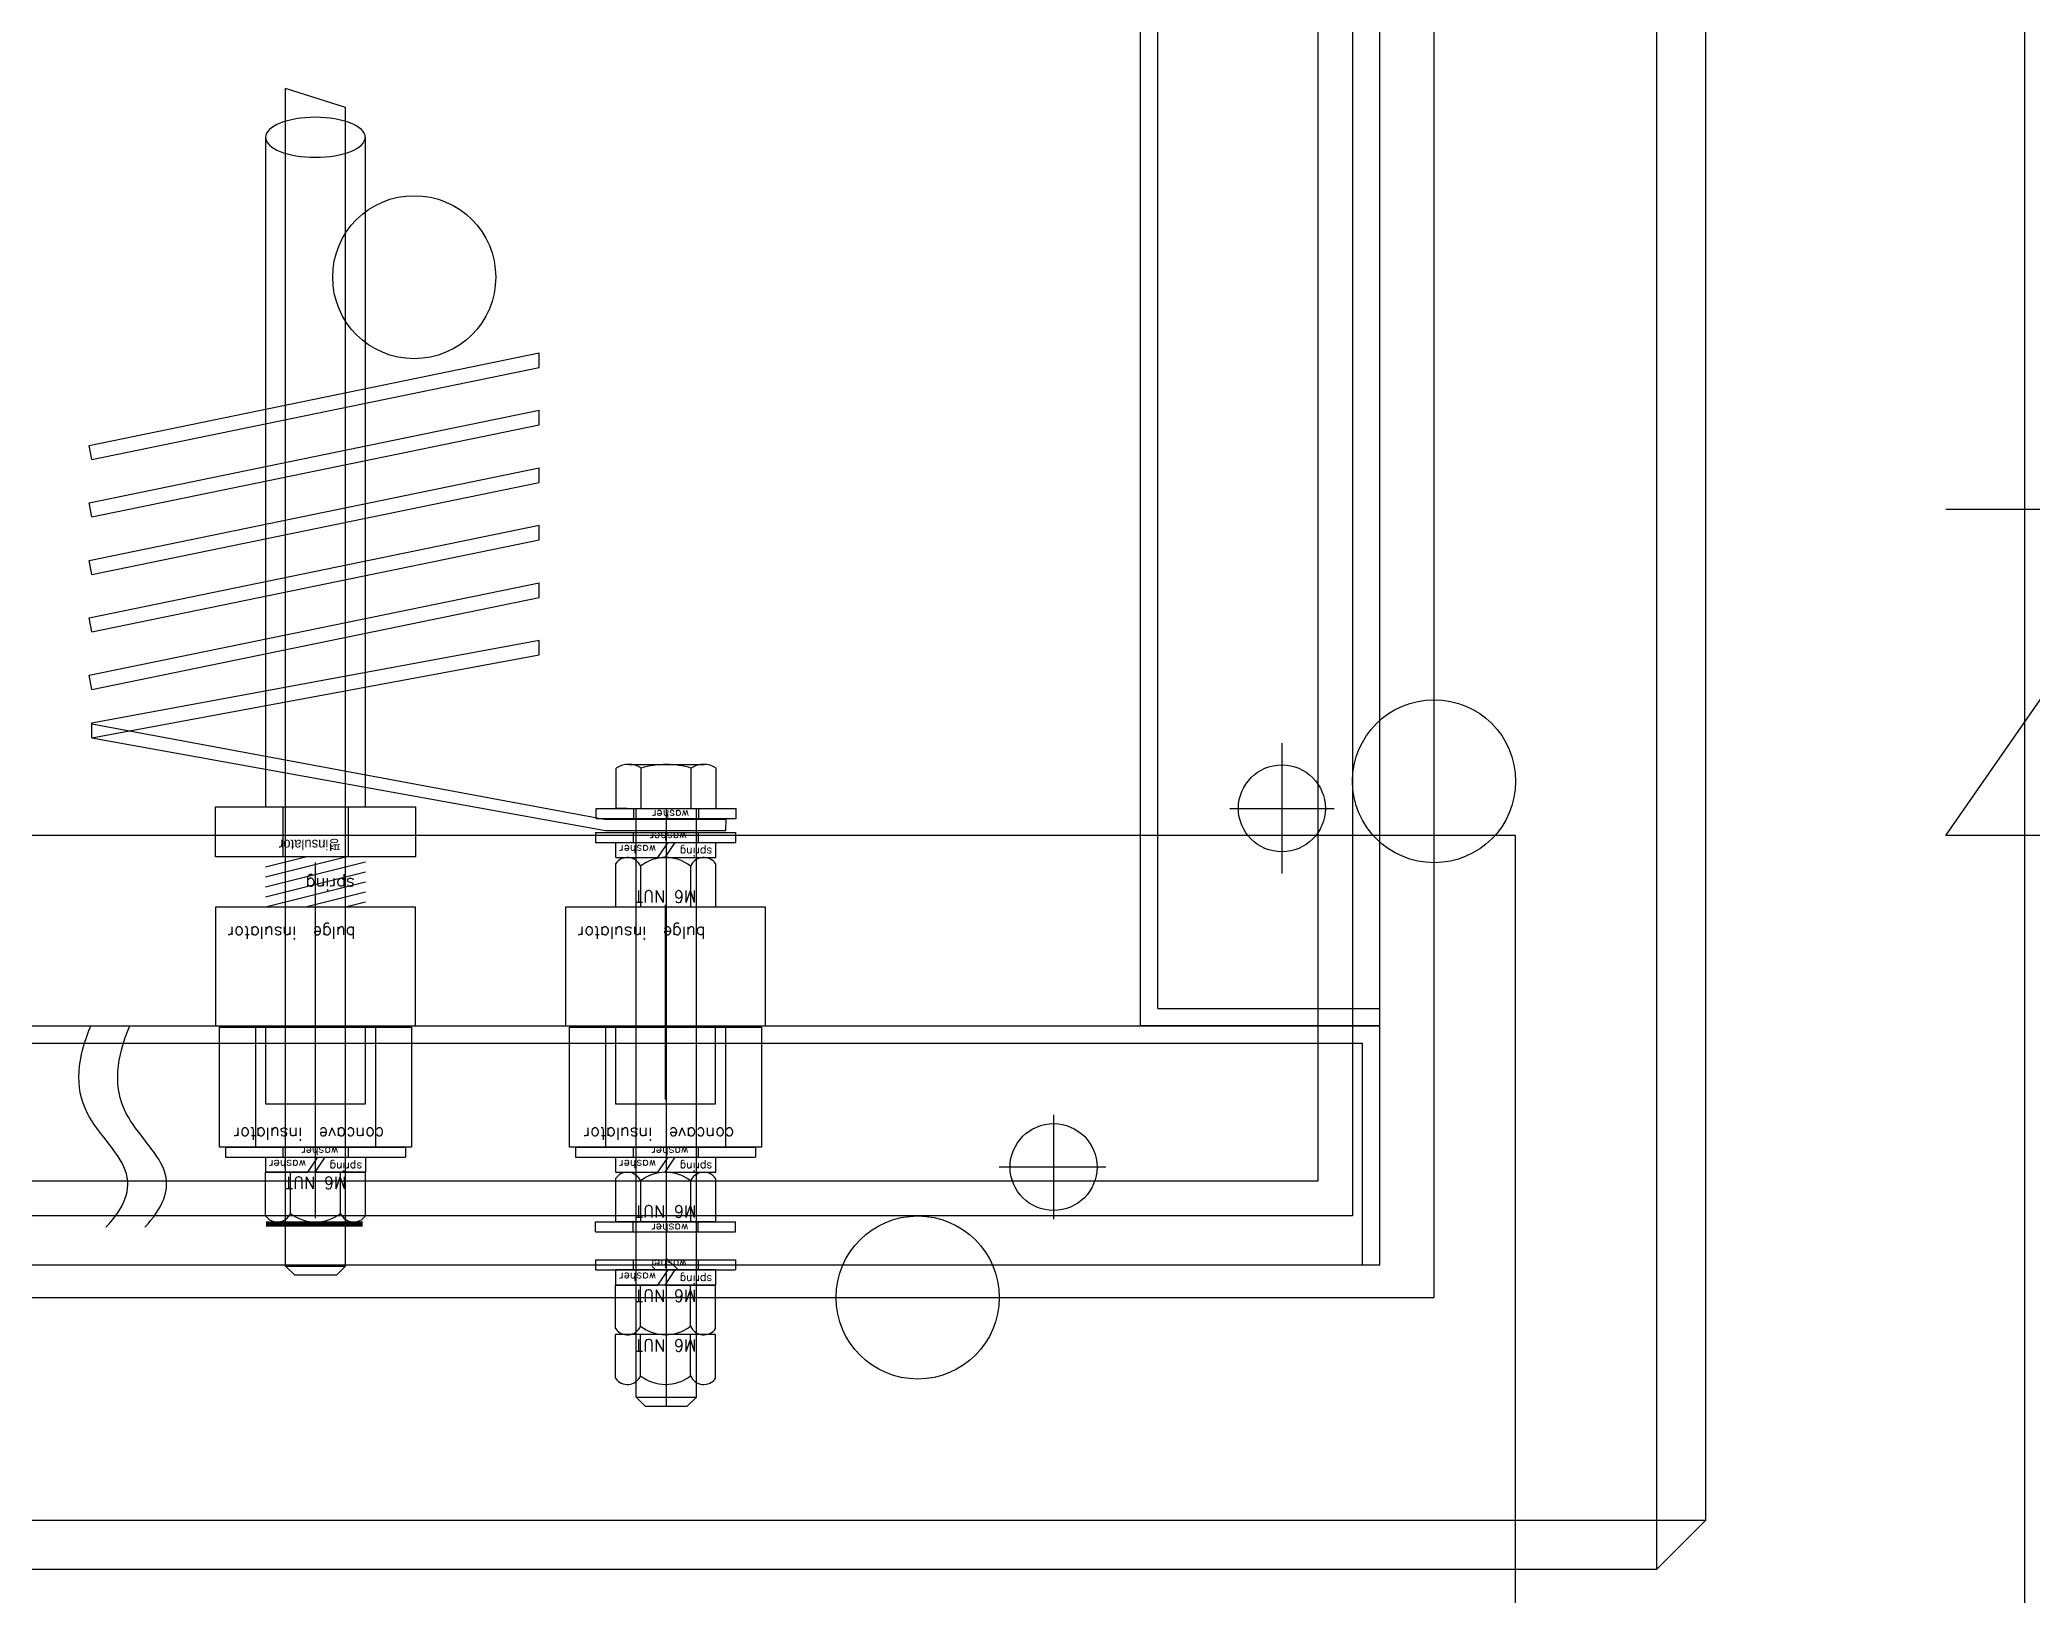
# Model space of a CAD drawing. Header units: millimetres. Extents: x 89450 to 753248, y -530175 to 1209785.
# Drawn here: x 272606.9 to 272790.2, y -165966.3 to -165823.2 of the extents above; entities that cross this region are included whole.
import ezdxf
from ezdxf.enums import TextEntityAlignment as Align

# ---------------------------------------------------------------- set-up
doc = ezdxf.new("R2010")
doc.units = ezdxf.units.MM
doc.header["$LTSCALE"] = 150
doc.linetypes.add('CENTER', pattern=[50.8, 31.75, -6.35, 6.35, -6.35])
doc.layers.add('------00 Load Bank', color=3, linetype='Continuous')
doc.styles.add('L', font='ROMANS.shx', dxfattribs={"bigfont": 'bigfont.shx'})
doc.styles.add('STYLE1', font='')
doc.styles.get('STYLE1').set_extended_font_data('HY울릉도L')

# ---------------------------------------------------------------- blocks, each defined once
blk = doc.blocks.new('A$Cd768ecee')
at = {"color": 0}
for p, q in [((38.2, 1141.8), (38.2, 38.2)), ((100, 1080), (100, 100)), ((103.2, 1076.8), (103.2, 103.2)), ((103.2, 103.2), (1076.8, 103.2)), ((100, 100), (1080, 100))]:
    blk.add_line(p, q, dxfattribs=at)
blk.add_lwpolyline([(24.58, 135), (45.42, 135), (24.58, 165), (45.42, 165)], dxfattribs=at)
blk = doc.blocks.new('A$Ca2785acc')
h = blk.add_hatch()
h.set_pattern_fill('ANSI31', color=0, scale=0.46, angle=90, style=0)
h.set_pattern_definition([(135, (-808.9499, -1994.633), (-1.03272945, -1.03272945), [])])
h.paths.add_polyline_path([(63.65, 1002.47), (66.93, 1002.47), (66.93, 1001.36), (63.65, 1001.36)])
at = {"color": 0, "linetype": 'Continuous'}
for p, q in [((63.69, 1015), (62.86, 1014.18)), ((62.86, 1014.18), (62.86, 960)), ((68.39, 1014.18), (62.86, 1014.18)), ((67.57, 1015), (63.69, 1015)), ((67.57, 1015), (68.39, 1014.18)), ((68.39, 1014.18), (68.39, 960)), ((95.94, 1002.93), (95.12, 1002.11)), ((99.83, 1002.93), (95.94, 1002.93)), ((99.83, 1002.93), (100.65, 1002.11)), ((95.12, 1002.11), (95.12, 895.51)), ((100.65, 1002.11), (95.12, 1002.11)), ((100.65, 1002.11), (100.65, 893.77)), ((70.22, 960), (61.03, 960)), ((61.03, 960), (61.03, 956.29)), ((62, 960), (61.03, 960)), ((63.33, 960), (63.33, 956.29)), ((67.93, 960), (67.93, 956.29)), ((69.26, 960), (70.22, 960)), ((70.22, 960), (70.22, 956.29)), ((69.07, 955.96), (62.18, 955.96))]:
    blk.add_line(p, q, dxfattribs=at)
at = {"color": 0}
for p, q in [((65.63, 960), (65.63, 1015)), ((61.09, 1012.42), (61.09, 1008.42)), ((63.39, 1012.2), (63.39, 1008.42)), ((67.99, 1012.2), (67.99, 1008.42)), ((70.29, 1012.42), (70.29, 1008.42)), ((61.09, 1008.42), (70.29, 1008.42)), ((61.09, 1007.85), (61.09, 1003.86)), ((63.39, 1007.63), (63.39, 1003.86)), ((67.99, 1007.63), (67.99, 1003.86)), ((70.29, 1007.85), (70.29, 1003.86)), ((72.13, 1002.46), (59.25, 1002.46)), ((59.25, 1001.54), (59.25, 1002.46)), ((61.06, 1003.86), (61.06, 1002.46)), ((65.73, 1003.86), (61.06, 1003.86)), ((64.8, 1002.46), (61.06, 1002.46)), ((61.09, 1003.86), (70.29, 1003.86)), ((61.09, 1002.46), (70.29, 1002.46)), ((62.7, 1001.54), (62.7, 1002.46)), ((65.73, 1003.86), (64.8, 1002.46)), ((66.39, 1003.86), (65.46, 1002.46)), ((70.26, 1003.86), (66.39, 1003.86)), ((68.68, 1001.54), (68.68, 1002.46)), ((70.26, 1003.86), (70.26, 1002.46)), ((72.13, 1001.54), (72.13, 1002.46)), ((985, 1002), (0, 1002)), ((0, 1002), (0, 980)), ((1.6, 1002), (1.6, 981.6)), ((72.13, 1001.54), (59.25, 1001.54)), ((72.13, 998.97), (59.25, 998.97)), ((59.25, 998.97), (59.25, 998.05)), ((62.7, 998.97), (62.7, 998.05)), ((68.68, 998.97), (68.68, 998.05)), ((72.13, 998.97), (72.13, 998.05)), ((72.13, 998.05), (59.25, 998.05)), ((61.09, 998.05), (70.29, 998.05)), ((61.09, 994.06), (61.09, 998.05)), ((63.39, 994.28), (63.39, 998.05)), ((67.99, 994.28), (67.99, 998.05)), ((70.29, 994.06), (70.29, 998.05)), ((93.29, 997.48), (93.29, 993.48)), ((95.59, 997.26), (95.59, 993.48)), ((97.89, 997.69), (97.89, 964.98)), ((100.19, 997.26), (100.19, 993.48)), ((102.49, 997.48), (102.49, 993.48)), ((61.06, 993.48), (61.06, 992.09)), ((65.73, 993.48), (61.06, 993.48)), ((65.73, 993.48), (64.8, 992.09)), ((66.39, 993.48), (65.46, 992.09)), ((70.26, 993.48), (66.39, 993.48)), ((70.26, 993.48), (70.26, 992.09)), ((93.26, 993.48), (93.26, 992.09)), ((97.93, 993.48), (93.26, 993.48)), ((93.29, 993.48), (102.49, 993.48)), ((97.93, 993.48), (97, 992.09)), ((98.59, 993.48), (97.66, 992.09)), ((102.46, 993.48), (98.59, 993.48)), ((102.46, 993.48), (102.46, 992.09)), ((73.97, 992.09), (57.41, 992.09)), ((57.41, 991.17), (57.41, 992.09)), ((64.8, 992.09), (61.06, 992.09)), ((62.7, 991.17), (62.7, 992.09)), ((68.68, 991.17), (68.68, 992.09)), ((73.97, 991.17), (73.97, 992.09)), ((106.17, 992.09), (89.61, 992.09)), ((89.61, 991.17), (89.61, 992.09)), ((97, 992.09), (93.26, 992.09)), ((97, 992.09), (93.26, 992.09)), ((94.9, 991.17), (94.9, 992.09)), ((100.88, 991.17), (100.88, 992.09)), ((106.17, 991.17), (106.17, 992.09)), ((73.97, 991.17), (57.41, 991.17)), ((60.17, 980.13), (60.17, 991.17)), ((71.21, 980.13), (71.21, 991.17)), ((106.17, 991.17), (89.61, 991.17)), ((92.37, 980.13), (92.37, 991.17)), ((103.41, 980.13), (103.41, 991.17)), ((70.29, 987.17), (61.09, 987.17)), ((61.09, 987.17), (61.09, 980)), ((65.69, 986.79), (65.69, 968.87)), ((70.29, 980), (70.29, 987.17)), ((102.49, 987.17), (93.29, 987.17)), ((93.29, 987.17), (93.29, 980)), ((102.49, 980), (102.49, 987.17)), ((983.4, 981.6), (1.6, 981.6)), ((985, 980), (0, 980)), ((0, 980), (0, 35)), ((0, 980), (22, 980)), ((22, 980), (22, 35)), ((61.09, 980), (56.49, 980)), ((56.49, 980), (56.49, 969.09)), ((74.89, 980), (70.29, 980)), ((74.89, 969.09), (74.89, 980)), ((93.29, 980), (88.69, 980)), ((88.69, 980), (88.69, 969.09)), ((107.09, 980), (102.49, 980)), ((107.09, 969.09), (107.09, 980)), ((20.4, 978.4), (0, 978.4)), ((20.4, 978.4), (20.4, 36.6)), ((56.49, 969.09), (74.89, 969.09)), ((61.09, 969.09), (70.29, 969.09)), ((61.09, 965.1), (61.09, 969.09)), ((63.39, 965.32), (63.39, 969.09)), ((67.99, 965.32), (67.99, 969.09)), ((70.29, 965.1), (70.29, 969.09)), ((88.69, 969.09), (107.09, 969.09)), ((93.29, 966.79), (102.49, 969.09)), ((93.29, 967.71), (98.81, 969.09)), ((93.29, 968.63), (95.13, 969.09)), ((93.29, 965.87), (102.49, 968.17)), ((9, 954), (9, 966)), ((93.29, 964.95), (102.49, 967.25)), ((95.13, 964.49), (102.49, 966.33)), ((61.06, 964.52), (61.06, 963.13)), ((65.73, 964.52), (61.06, 964.52)), ((69.26, 964.52), (62.12, 964.52)), ((65.73, 964.52), (64.8, 963.13)), ((66.39, 964.52), (65.46, 963.13)), ((70.26, 964.52), (66.39, 964.52)), ((70.26, 964.52), (70.26, 963.13)), ((94.9, 959.85), (94.9, 964.45)), ((98.81, 964.49), (102.49, 965.41)), ((100.88, 959.85), (100.88, 964.45)), ((72.13, 963.13), (59.25, 963.13)), ((59.25, 962.21), (59.25, 963.13)), ((72.13, 962.21), (59.25, 962.21)), ((64.8, 963.13), (61.06, 963.13)), ((62.7, 962.21), (62.7, 963.13)), ((70.26, 963.13), (65.46, 963.13)), ((68.68, 962.21), (68.68, 963.13)), ((72.13, 962.21), (72.13, 963.13)), ((72.07, 960.92), (59.19, 960.92)), ((59.19, 960.92), (59.19, 960)), ((60.11, 961.03), (71.15, 961.03)), ((68.48, 960.92), (60.11, 960.92)), ((62.64, 960.92), (62.64, 960)), ((68.62, 960.92), (68.62, 960)), ((118.45, 952.22), (71.15, 961.03)), ((71.15, 960.92), (71.15, 960.92)), ((118.45, 953.5), (71.21, 962.04)), ((72.07, 960.92), (72.07, 960)), ((13.8, 960), (4.2, 960)), ((13.8, 960), (4.2, 960)), ((72.07, 960), (59.19, 960)), ((93.29, 959.85), (93.29, 898.26)), ((102.49, 959.85), (93.29, 959.85)), ((102.49, 898.26), (102.49, 959.85)), ((118.45, 953.5), (77.32, 945.88)), ((118.45, 953.5), (118.45, 952.14)), ((118.45, 952.14), (77.32, 944.53)), ((118.45, 949.05), (77.32, 940.59)), ((118.72, 947.75), (77.32, 939.24)), ((118.45, 949.05), (118.72, 947.75)), ((77.32, 945.88), (77.32, 944.53)), ((118.45, 943.76), (77.32, 935.3)), ((118.45, 943.76), (118.72, 942.47)), ((118.72, 942.47), (77.32, 933.95)), ((77.32, 940.59), (77.32, 939.24)), ((118.45, 938.47), (77.32, 930.01)), ((118.45, 938.47), (118.72, 937.18)), ((118.72, 937.18), (77.32, 928.66)), ((77.32, 935.3), (77.32, 933.95)), ((118.45, 933.19), (77.32, 924.72)), ((118.45, 933.19), (118.72, 931.89)), ((118.72, 931.89), (77.32, 923.37)), ((77.32, 930.01), (77.32, 928.66)), ((118.45, 927.9), (77.32, 919.43)), ((118.45, 927.9), (118.72, 926.6)), ((118.72, 926.6), (77.32, 918.08)), ((77.32, 924.72), (77.32, 923.37)), ((77.32, 919.43), (77.32, 918.08)), ((95.12, 895.51), (100.65, 893.77))]:
    blk.add_line(p, q, dxfattribs=at)
at = {"color": 0, "linetype": 'CENTER'}
for p, q in [((30, 988.2), (30, 997.8)), ((25.2, 993), (35, 993))]:
    blk.add_line(p, q, dxfattribs=at)
at = {"color": 0, "linetype": 'Continuous', "const_width": 0.479}
blk.add_lwpolyline([(93.55, 998.24), (102.45, 998.24)], dxfattribs=at)
at = {"color": 0}
for points in [[(56.86, 991.17), (74.52, 991.17), (74.52, 980.13), (56.86, 980.13)], [(89.06, 991.17), (106.72, 991.17), (106.72, 980.13), (89.06, 980.13)], [(88.69, 964.45), (107.09, 964.45), (107.09, 959.85), (88.69, 959.85)]]:
    blk.add_lwpolyline(points, close=True, dxfattribs=at)
blk.add_lwpolyline([(71.21, 962.04), (60.16, 962.04), (60.11, 960.92)], dxfattribs=at)
for centre in [(30, 993), (9, 960), (9, 960)]:
    blk.add_circle(centre, 4, dxfattribs=at)
for centre, radius, start, end in [((62.18, 1011.68), 1.32, 23.5257, 145.7248), ((65.69, 1009.26), 3.74, 52.025, 127.975), ((69.2, 1011.68), 1.32, 34.2752, 156.4743), ((62.18, 1007.11), 1.32, 23.5257, 145.7248), ((65.69, 1004.69), 3.74, 52.025, 127.975), ((69.2, 1007.11), 1.32, 34.2752, 156.4743), ((94.38, 996.73), 1.32, 23.5257, 145.7248), ((97.89, 994.31), 3.74, 52.025, 127.975), ((101.4, 996.73), 1.32, 34.2752, 156.4743), ((62.18, 994.8), 1.32, 214.2752, 336.4743), ((65.69, 997.22), 3.74, 232.025, 307.975), ((69.2, 994.8), 1.32, 203.5257, 325.7248), ((62.18, 965.84), 1.32, 214.2752, 336.4743), ((65.69, 968.26), 3.74, 232.025, 307.975), ((69.2, 965.84), 1.32, 203.5257, 325.7248)]:
    blk.add_arc(centre, radius, start, end, dxfattribs=at)
at = {"color": 0, "linetype": 'Continuous'}
for centre, radius, start, end in [((62.18, 958.07), 2.12, 237.1328, 302.8672), ((65.63, 963.92), 7.96, 253.2214, 286.7786), ((69.07, 958.07), 2.12, 237.1328, 302.8672)]:
    blk.add_arc(centre, radius, start, end, dxfattribs=at)
at = {"color": 0, "extrusion": (0, 0, -1)}
blk.add_ellipse((97.9, 898.26), major_axis=(4.59, 0), ratio=0.400356, dxfattribs=at)
at = {"color": 0}
for points in [[(113.59, 998.53), (111.97, 996.82), (110.38, 993.47), (116.9, 987.57), (116.16, 982.9), (114.98, 980)], [(117.16, 998.53), (115.54, 996.82), (113.95, 993.47), (120.47, 987.57), (119.73, 982.9), (118.55, 980)]]:
    blk.add_open_spline(points, degree=3, knots=[8.483166, 8.483166, 8.483166, 8.483166, 15.848258, 22.664705, 31.871365, 31.871365, 31.871365, 31.871365], dxfattribs=at)
for s, height, style, p in [('M6 NUT', 1.104, 'L', (65.68, 1008.85)), ('M6 NUT', 1.104, 'L', (65.68, 1004.28)), ('spring ', 0.736, 'L', (63.15, 1002.97)), ('washer', 0.736, 'L', (68.25, 1002.73)), ('washer', 0.736, 'L', (65.45, 1001.55)), ('washer', 0.736, 'L', (65.29, 998.23)), ('M6 NUT', 1.104, 'L', (65.68, 996.53)), ('spring ', 0.736, 'L', (63.15, 992.6)), ('spring ', 0.736, 'L', (95.35, 992.6)), ('M6 NUT', 1.104, 'L', (97.88, 993.91)), ('washer', 0.736, 'L', (65.29, 991.17)), ('washer', 0.736, 'L', (68.25, 992.36)), ('washer', 0.736, 'L', (97.49, 991.17)), ('washer', 0.736, 'L', (100.45, 992.36)), ('concave  insulator ', 1.104, 'L', (66.68, 989.4)), ('concave  insulator ', 1.104, 'L', (98.88, 989.4)), ('M6 NUT', 1.104, 'L', (65.68, 967.57)), ('spring ', 1.104, 'L', (96.9, 966.43)), ('spring ', 0.736, 'L', (63.15, 963.64)), ('washer', 0.736, 'L', (68.25, 963.4)), ('평insulator ', 0.92, 'STYLE1', (98.57, 962.89)), ('washer', 0.736, 'L', (65.45, 962.22)), ('washer', 0.736, 'L', (65.23, 960.18))]:
    blk.add_text(s, height=height, dxfattribs=dict(at, style=style)).set_placement(p, align=Align.CENTER)
at = {"color": 0, "style": 'L', "text_generation_flag": 6}
for p in [(68.27, 970.9), (100.47, 970.9)]:
    blk.add_text('bulge  insulator ', height=1.104, rotation=180, dxfattribs=at).set_placement(p, align=Align.CENTER)
blk = doc.blocks.new('A$C02650c35')
at = {"color": 0}
for p, q in [((1040.5, 1065), (4.5, 1065)), ((1040.5, 1065), (4.5, 1065)), ((1040.5, 1060.5), (1040.5, 1065)), ((1040.5, 1065), (1045, 1060.5)), ((1045, 1060.5), (0, 1060.5)), ((1040.5, 24.5), (1040.5, 1060.5)), ((1045, 24.5), (1045, 1060.5)), ((1045, 30), (1045, 1055))]:
    blk.add_line(p, q, dxfattribs=at)
at = {"color": 0, "linetype": 'CENTER'}
for p, q in [((1020, 1040), (25, 1040)), ((1020, 45), (1020, 1040))]:
    blk.add_line(p, q, dxfattribs=at)
at = {"color": 0}
for centre, radius in [((972.5, 1040), 7.5), ((1020, 992.5), 7.5), ((522.5, 542.5), 441), ((926.13, 946.19), 7.5), ((926.13, 946.19), 7.5), ((522.5, 542.5), 403), ((522.5, 542.5), 399.8)]:
    blk.add_circle(centre, radius, dxfattribs=at)
at = {"color": 0, "linetype": 'CENTER'}
blk.add_circle((522.5, 542.5), 420, dxfattribs=at)
blk.add_circle((522.5, 542.5), 420, dxfattribs=at)

msp = doc.modelspace()

# ---------------------------------------------------------------- linework, layer by layer
at = {"layer": '------00 Load Bank', "color": 161, "ltscale": 2, "elevation": 0}
msp.add_lwpolyline([(272742.66, -166428.73), (272742.66, -165896.43), (271732.66, -165896.43), (271732.66, -166428.73)], close=True, dxfattribs=at)

# ---------------------------------------------------------------- block references
at = {"layer": '------00 Load Bank', "color": 161, "xscale": -1}
msp.add_blockref('A$Cd768ecee', (272827.66, -166031.43), dxfattribs=at)
at = {"layer": '------00 Load Bank', "color": 161}
for name, p, rotation in [('A$C02650c35', (271695.16, -164918.93), 270), ('A$Ca2785acc', (272730.16, -164933.93), 180), ('A$Ca2785acc', (272730.16, -164933.93), 180)]:
    msp.add_blockref(name, p, dxfattribs=dict(at, rotation=rotation))

doc.saveas('drawing.dxf')
